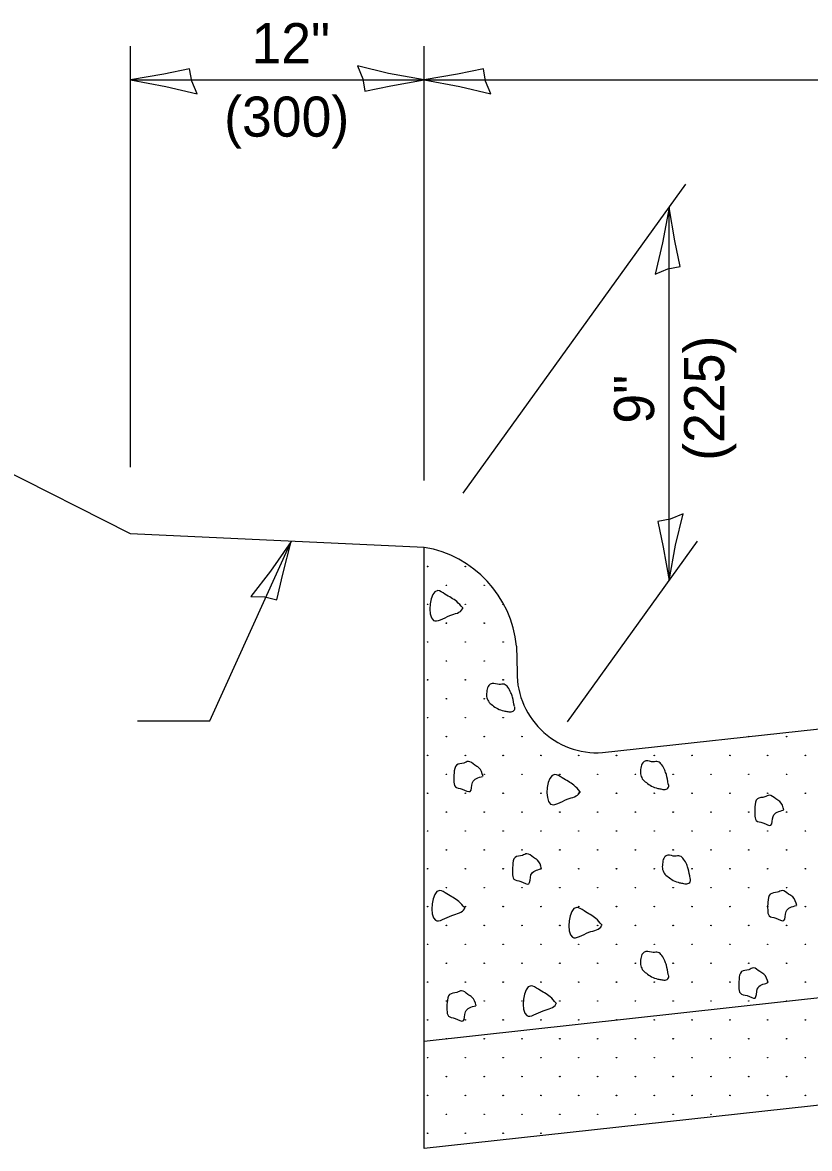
# Model space of a CAD drawing. Extents: x 99656 to 100336, y 99975 to 100415.
# Drawn here: x 100070.9 to 100129.8, y 100135.5 to 100219.8 of the extents above; entities that cross this region are included whole.
import ezdxf

# ---------------------------------------------------------------- set-up
doc = ezdxf.new("R2010")
doc.units = 0
for name, color, linetype in [('Design_PR_Back of Gutter or Curb line', 7, 'Continuous'), ('Design_PR_Roadway Dimensions', 7, 'Continuous'), ('Design_PR_Roadway Notes', 7, 'Continuous'), ('Level 11', 7, 'Continuous'), ('Level 22', 7, 'Continuous'), ('Level 29', 7, 'Continuous'), ('Level 4', 7, 'Continuous'), ('Level 43', 7, 'Continuous')]:
    doc.layers.add(name, color=color, linetype=linetype)

msp = doc.modelspace()

# ---------------------------------------------------------------- linework, layer by layer
at = {"layer": 'Design_PR_Back of Gutter or Curb line'}
for p, q in [((100100.938, 100143.524), (100100.938, 100180.478)), ((100107.844, 100173.086), (100107.886, 100171.1)), ((100114.282, 100165.112), (100191.94, 100173.648))]:
    msp.add_line(p, q, dxfattribs=at)
for centre, radius, start, end in [((100099.591, 100172.295), 8.293, 5.48309, 80.63883), ((100113.886, 100171.098), 6, 176.71536, 273.80391)]:
    msp.add_arc(centre, radius, start, end, dxfattribs=at)
at = {"layer": 'Design_PR_Roadway Notes'}
for p, q in [((100084.894, 100167.488), (100090.984, 100180.928)), ((100079.47, 100167.488), (100084.894, 100167.488))]:
    msp.add_line(p, q, dxfattribs=at)
msp.add_lwpolyline([(100087.968, 100176.806), (100089.012, 100176.78), (100089.916, 100176.544), (100090.346, 100178.472), (100090.984, 100180.928), (100089.442, 100178.698)], close=True, dxfattribs=at)
at = {"layer": 'Level 11'}
for points in [[(100103.824, 100175.942), (100103.374, 100176.416), (100102.492, 100176.98), (100101.952, 100177.238), (100101.622, 100175.012), (100102.864, 100175.372), (100103.806, 100175.87), (100103.848, 100175.96)], [(100107.688, 100168.562), (100107.544, 100169.27), (100107.43, 100169.594), (100107.196, 100170.002), (100106.926, 100170.23), (100106.56, 100170.218), (100106.014, 100170.29), (100105.774, 100170.146), (100105.63, 100169.762), (100105.612, 100169.318), (100105.744, 100168.958), (100106.044, 100168.664), (100106.428, 100168.406), (100106.902, 100168.232), (100107.196, 100168.178), (100107.526, 100168.178), (100107.724, 100168.376), (100107.712, 100168.538)], [(100119.208, 100162.76), (100119.064, 100163.474), (100118.95, 100163.792), (100118.722, 100164.2), (100118.446, 100164.434), (100118.08, 100164.416), (100117.534, 100164.488), (100117.294, 100164.344), (100117.15, 100163.96), (100117.138, 100163.522), (100117.264, 100163.162), (100117.57, 100162.868), (100117.954, 100162.61), (100118.422, 100162.436), (100118.722, 100162.376), (100119.046, 100162.376), (100119.25, 100162.58), (100119.232, 100162.736)], [(100105.342, 100163.33), (100105.03, 100163.984), (100104.724, 100164.182), (100104.244, 100164.458), (100103.902, 100164.326), (100103.356, 100164.182), (100103.176, 100163.582), (100103.158, 100163.018), (100103.272, 100162.562), (100103.776, 100162.382), (100104.376, 100162.202), (100104.544, 100162.874), (100105.312, 100163.33)], [(100112.596, 100162.19), (100112.146, 100162.664), (100111.264, 100163.228), (100110.724, 100163.486), (100110.394, 100161.26), (100111.636, 100161.62), (100112.578, 100162.118), (100112.62, 100162.208)], [(100127.866, 100160.798), (100127.554, 100161.458), (100127.248, 100161.656), (100126.768, 100161.926), (100126.426, 100161.8), (100125.88, 100161.656), (100125.694, 100161.056), (100125.682, 100160.486), (100125.79, 100160.03), (100126.294, 100159.856), (100126.894, 100159.67), (100127.062, 100160.342), (100127.83, 100160.798)], [(100109.728, 100156.412), (100109.416, 100157.072), (100109.11, 100157.27), (100108.63, 100157.54), (100108.288, 100157.414), (100107.742, 100157.27), (100107.562, 100156.67), (100107.544, 100156.1), (100107.658, 100155.644), (100108.162, 100155.47), (100108.762, 100155.284), (100108.93, 100155.956), (100109.698, 100156.412)], [(100120.84, 100155.698), (100120.696, 100156.412), (100120.588, 100156.73), (100120.354, 100157.138), (100120.084, 100157.372), (100119.712, 100157.354), (100119.172, 100157.426), (100118.932, 100157.282), (100118.788, 100156.898), (100118.77, 100156.46), (100118.896, 100156.1), (100119.202, 100155.806), (100119.586, 100155.548), (100120.06, 100155.374), (100120.354, 100155.314), (100120.684, 100155.314), (100120.882, 100155.518), (100120.864, 100155.674)], [(100103.974, 100153.49), (100103.524, 100153.964), (100102.642, 100154.534), (100102.102, 100154.786), (100101.772, 100152.566), (100103.014, 100152.926), (100103.956, 100153.418), (100103.998, 100153.508)], [(100128.832, 100153.664), (100128.52, 100154.318), (100128.214, 100154.522), (100127.734, 100154.792), (100127.392, 100154.666), (100126.846, 100154.522), (100126.66, 100153.922), (100126.648, 100153.352), (100126.756, 100152.896), (100127.26, 100152.722), (100127.86, 100152.536), (100128.028, 100153.208), (100128.796, 100153.664)], [(100114.228, 100152.23), (100113.784, 100152.698), (100112.902, 100153.268), (100112.356, 100153.526), (100112.032, 100151.3), (100113.268, 100151.66), (100114.216, 100152.158), (100114.252, 100152.242)], [(100119.208, 100148.492), (100119.064, 100149.2), (100118.95, 100149.524), (100118.722, 100149.932), (100118.446, 100150.16), (100118.08, 100150.148), (100117.534, 100150.22), (100117.294, 100150.076), (100117.15, 100149.692), (100117.138, 100149.248), (100117.264, 100148.888), (100117.57, 100148.594), (100117.954, 100148.336), (100118.422, 100148.162), (100118.722, 100148.108), (100119.046, 100148.108), (100119.25, 100148.306), (100119.232, 100148.468)], [(100126.678, 100147.868), (100126.366, 100148.522), (100126.06, 100148.72), (100125.58, 100148.996), (100125.238, 100148.864), (100124.692, 100148.72), (100124.506, 100148.12), (100124.494, 100147.556), (100124.602, 100147.1), (100125.106, 100146.92), (100125.706, 100146.74), (100125.874, 100147.412), (100126.642, 100147.868)], [(100110.808, 100146.356), (100110.364, 100146.83), (100109.482, 100147.394), (100108.936, 100147.652), (100108.612, 100145.426), (100109.848, 100145.786), (100110.796, 100146.284), (100110.832, 100146.374)], [(100104.82, 100146.158), (100104.508, 100146.812), (100104.208, 100147.01), (100103.728, 100147.286), (100103.38, 100147.154), (100102.84, 100147.01), (100102.654, 100146.41), (100102.636, 100145.846), (100102.75, 100145.39), (100103.254, 100145.21), (100103.854, 100145.03), (100104.022, 100145.702), (100104.79, 100146.158)]]:
    msp.add_spline(points, degree=3, dxfattribs=at)
at = {"layer": 'Level 22'}
for centre in [(100101.19, 100179.045), (100104.019, 100179.045), (100102.604, 100177.631), (100105.433, 100177.631), (100101.19, 100176.217), (100104.019, 100176.217), (100106.847, 100176.217), (100102.604, 100174.803), (100105.433, 100174.803), (100101.19, 100173.389), (100104.019, 100173.389), (100106.847, 100173.389), (100102.604, 100171.974), (100105.433, 100171.974), (100101.19, 100170.56), (100104.019, 100170.56), (100106.847, 100170.56), (100102.604, 100169.146), (100105.433, 100169.146), (100101.19, 100167.732), (100104.019, 100167.732), (100106.847, 100167.732), (100102.604, 100166.317), (100105.433, 100166.317), (100108.261, 100166.317), (100125.232, 100166.317), (100128.06, 100166.317), (100101.19, 100164.903), (100104.019, 100164.903), (100106.847, 100164.903), (100109.675, 100164.903), (100112.504, 100164.903), (100115.332, 100164.903), (100118.161, 100164.903), (100120.989, 100164.903), (100123.818, 100164.903), (100126.646, 100164.903), (100129.474, 100164.903), (100102.604, 100163.489), (100105.433, 100163.489), (100108.261, 100163.489), (100111.09, 100163.489), (100113.918, 100163.489), (100116.747, 100163.489), (100119.575, 100163.489), (100122.403, 100163.489), (100125.232, 100163.489), (100128.06, 100163.489), (100101.19, 100162.075), (100104.019, 100162.075), (100106.847, 100162.075), (100109.675, 100162.075), (100112.504, 100162.075), (100115.332, 100162.075), (100118.161, 100162.075), (100120.989, 100162.075), (100123.818, 100162.075), (100126.646, 100162.075), (100129.474, 100162.075), (100102.604, 100160.661), (100105.433, 100160.661), (100108.261, 100160.661), (100111.09, 100160.661), (100113.918, 100160.661), (100116.747, 100160.661), (100119.575, 100160.661), (100122.403, 100160.661), (100125.232, 100160.661), (100128.06, 100160.661), (100101.19, 100159.246), (100104.019, 100159.246), (100106.847, 100159.246), (100109.675, 100159.246), (100112.504, 100159.246), (100115.332, 100159.246), (100118.161, 100159.246), (100120.989, 100159.246), (100123.818, 100159.246), (100126.646, 100159.246), (100129.474, 100159.246), (100102.604, 100157.832), (100105.433, 100157.832), (100108.261, 100157.832), (100111.09, 100157.832), (100113.918, 100157.832), (100116.747, 100157.832), (100119.575, 100157.832), (100122.403, 100157.832), (100125.232, 100157.832), (100128.06, 100157.832), (100101.19, 100156.418), (100104.019, 100156.418), (100106.847, 100156.418), (100109.675, 100156.418), (100112.504, 100156.418), (100115.332, 100156.418), (100118.161, 100156.418), (100120.989, 100156.418), (100123.818, 100156.418), (100126.646, 100156.418), (100129.474, 100156.418), (100102.604, 100155.004), (100105.433, 100155.004), (100108.261, 100155.004), (100111.09, 100155.004), (100113.918, 100155.004), (100116.747, 100155.004), (100119.575, 100155.004), (100122.403, 100155.004), (100125.232, 100155.004), (100128.06, 100155.004), (100101.19, 100153.59), (100104.019, 100153.59), (100106.847, 100153.59), (100109.675, 100153.59), (100112.504, 100153.59), (100115.332, 100153.59), (100118.161, 100153.59), (100120.989, 100153.59), (100123.818, 100153.59), (100126.646, 100153.59), (100129.474, 100153.59), (100102.604, 100152.175), (100105.433, 100152.175), (100108.261, 100152.175), (100111.09, 100152.175), (100113.918, 100152.175), (100116.747, 100152.175), (100119.575, 100152.175), (100122.403, 100152.175), (100125.232, 100152.175), (100128.06, 100152.175), (100101.19, 100150.761), (100104.019, 100150.761), (100106.847, 100150.761), (100109.675, 100150.761), (100112.504, 100150.761), (100115.332, 100150.761), (100118.161, 100150.761), (100120.989, 100150.761), (100123.818, 100150.761), (100126.646, 100150.761), (100129.474, 100150.761), (100102.604, 100149.347), (100105.433, 100149.347), (100108.261, 100149.347), (100111.09, 100149.347), (100113.918, 100149.347), (100116.747, 100149.347), (100119.575, 100149.347), (100122.403, 100149.347), (100125.232, 100149.347), (100128.06, 100149.347), (100101.19, 100147.933), (100104.019, 100147.933), (100106.847, 100147.933), (100109.675, 100147.933), (100112.504, 100147.933), (100115.332, 100147.933), (100118.161, 100147.933), (100120.989, 100147.933), (100123.818, 100147.933), (100126.646, 100147.933), (100129.474, 100147.933), (100102.604, 100146.518), (100105.433, 100146.518), (100108.261, 100146.518), (100111.09, 100146.518), (100113.918, 100146.518), (100116.747, 100146.518), (100119.575, 100146.518), (100122.403, 100146.518), (100125.232, 100146.518), (100128.06, 100146.518), (100101.19, 100145.104), (100104.019, 100145.104), (100106.847, 100145.104), (100109.675, 100145.104), (100112.504, 100145.104), (100115.332, 100145.104), (100118.161, 100145.104), (100120.989, 100145.104), (100123.818, 100145.104), (100126.646, 100145.104), (100129.474, 100145.104), (100102.604, 100143.69), (100105.433, 100143.69), (100108.261, 100143.69), (100111.09, 100143.69), (100113.918, 100143.69), (100116.747, 100143.69), (100119.575, 100143.69), (100122.403, 100143.69), (100125.232, 100143.69), (100128.06, 100143.69), (100101.19, 100142.276), (100104.019, 100142.276), (100106.847, 100142.276), (100109.675, 100142.276), (100112.504, 100142.276), (100115.332, 100142.276), (100118.161, 100142.276), (100120.989, 100142.276), (100123.818, 100142.276), (100126.646, 100142.276), (100129.474, 100142.276), (100102.604, 100140.862), (100105.433, 100140.862), (100108.261, 100140.862), (100111.09, 100140.862), (100113.918, 100140.862), (100116.747, 100140.862), (100119.575, 100140.862), (100122.403, 100140.862), (100125.232, 100140.862), (100128.06, 100140.862), (100101.19, 100139.447), (100104.019, 100139.447), (100106.847, 100139.447), (100109.675, 100139.447), (100112.504, 100139.447), (100115.332, 100139.447), (100118.161, 100139.447), (100120.989, 100139.447), (100123.818, 100139.447), (100126.646, 100139.447), (100129.474, 100139.447), (100102.604, 100138.033), (100105.433, 100138.033), (100108.261, 100138.033), (100111.09, 100138.033), (100113.918, 100138.033), (100116.747, 100138.033), (100119.575, 100138.033), (100122.403, 100138.033), (100101.19, 100136.619), (100104.019, 100136.619), (100106.847, 100136.619), (100109.675, 100136.619)]:
    msp.add_circle(centre, 0.02, dxfattribs=at)
at = {"layer": 'Level 29'}
for p, q in [((100100.938, 100143.524), (100191.31, 100153.454)), ((100191.94, 100145.48), (100100.938, 100135.478)), ((100100.938, 100135.478), (100100.938, 100143.524))]:
    msp.add_line(p, q, dxfattribs=at)
at = {"layer": 'Level 4'}
for p, q in [((100078.942, 100181.48), (100038.58, 100201.998)), ((100100.938, 100180.478), (100078.942, 100181.48))]:
    msp.add_line(p, q, dxfattribs=at)
at = {"layer": 'Level 43'}
for p, q in [((100078.942, 100186.478), (100078.942, 100217.992)), ((100100.938, 100185.476), (100100.938, 100217.992)), ((100078.942, 100215.47), (100100.938, 100215.47)), ((100100.938, 100215.47), (100191.94, 100215.47)), ((100103.86, 100184.534), (100120.524, 100207.668)), ((100119.27, 100177.986), (100119.27, 100205.928)), ((100111.658, 100167.414), (100121.392, 100180.934))]:
    msp.add_line(p, q, dxfattribs=at)
for points in [[(100083.94, 100214.424), (100083.534, 100215.386), (100083.376, 100216.306), (100081.442, 100215.902), (100078.942, 100215.47), (100081.608, 100214.986)], [(100095.94, 100216.516), (100096.346, 100215.554), (100096.504, 100214.634), (100098.438, 100215.038), (100100.938, 100215.47), (100098.272, 100215.954)], [(100105.936, 100214.424), (100105.53, 100215.386), (100105.372, 100216.306), (100103.438, 100215.902), (100100.938, 100215.47), (100103.604, 100214.986)], [(100118.224, 100200.93), (100119.184, 100201.336), (100120.106, 100201.494), (100119.704, 100203.428), (100119.27, 100205.928), (100118.784, 100203.262)], [(100120.316, 100182.986), (100119.356, 100182.578), (100118.434, 100182.422), (100118.836, 100180.486), (100119.27, 100177.986), (100119.756, 100180.654)]]:
    msp.add_lwpolyline(points, close=True, dxfattribs=at)

# ---------------------------------------------------------------- texts
at = {"layer": 'Design_PR_Roadway Dimensions'}
for s, p in [('12"', (100088.004, 100216.722)), ('(300)', (100085.961, 100211.222))]:
    msp.add_text(s, height=3, dxfattribs=at).set_placement(p)
for s, p in [('(225)', (100123.395, 100186.961)), ('9"', (100118.145, 100189.736))]:
    msp.add_text(s, height=3, rotation=90, dxfattribs=at).set_placement(p)

doc.saveas('drawing.dxf')
